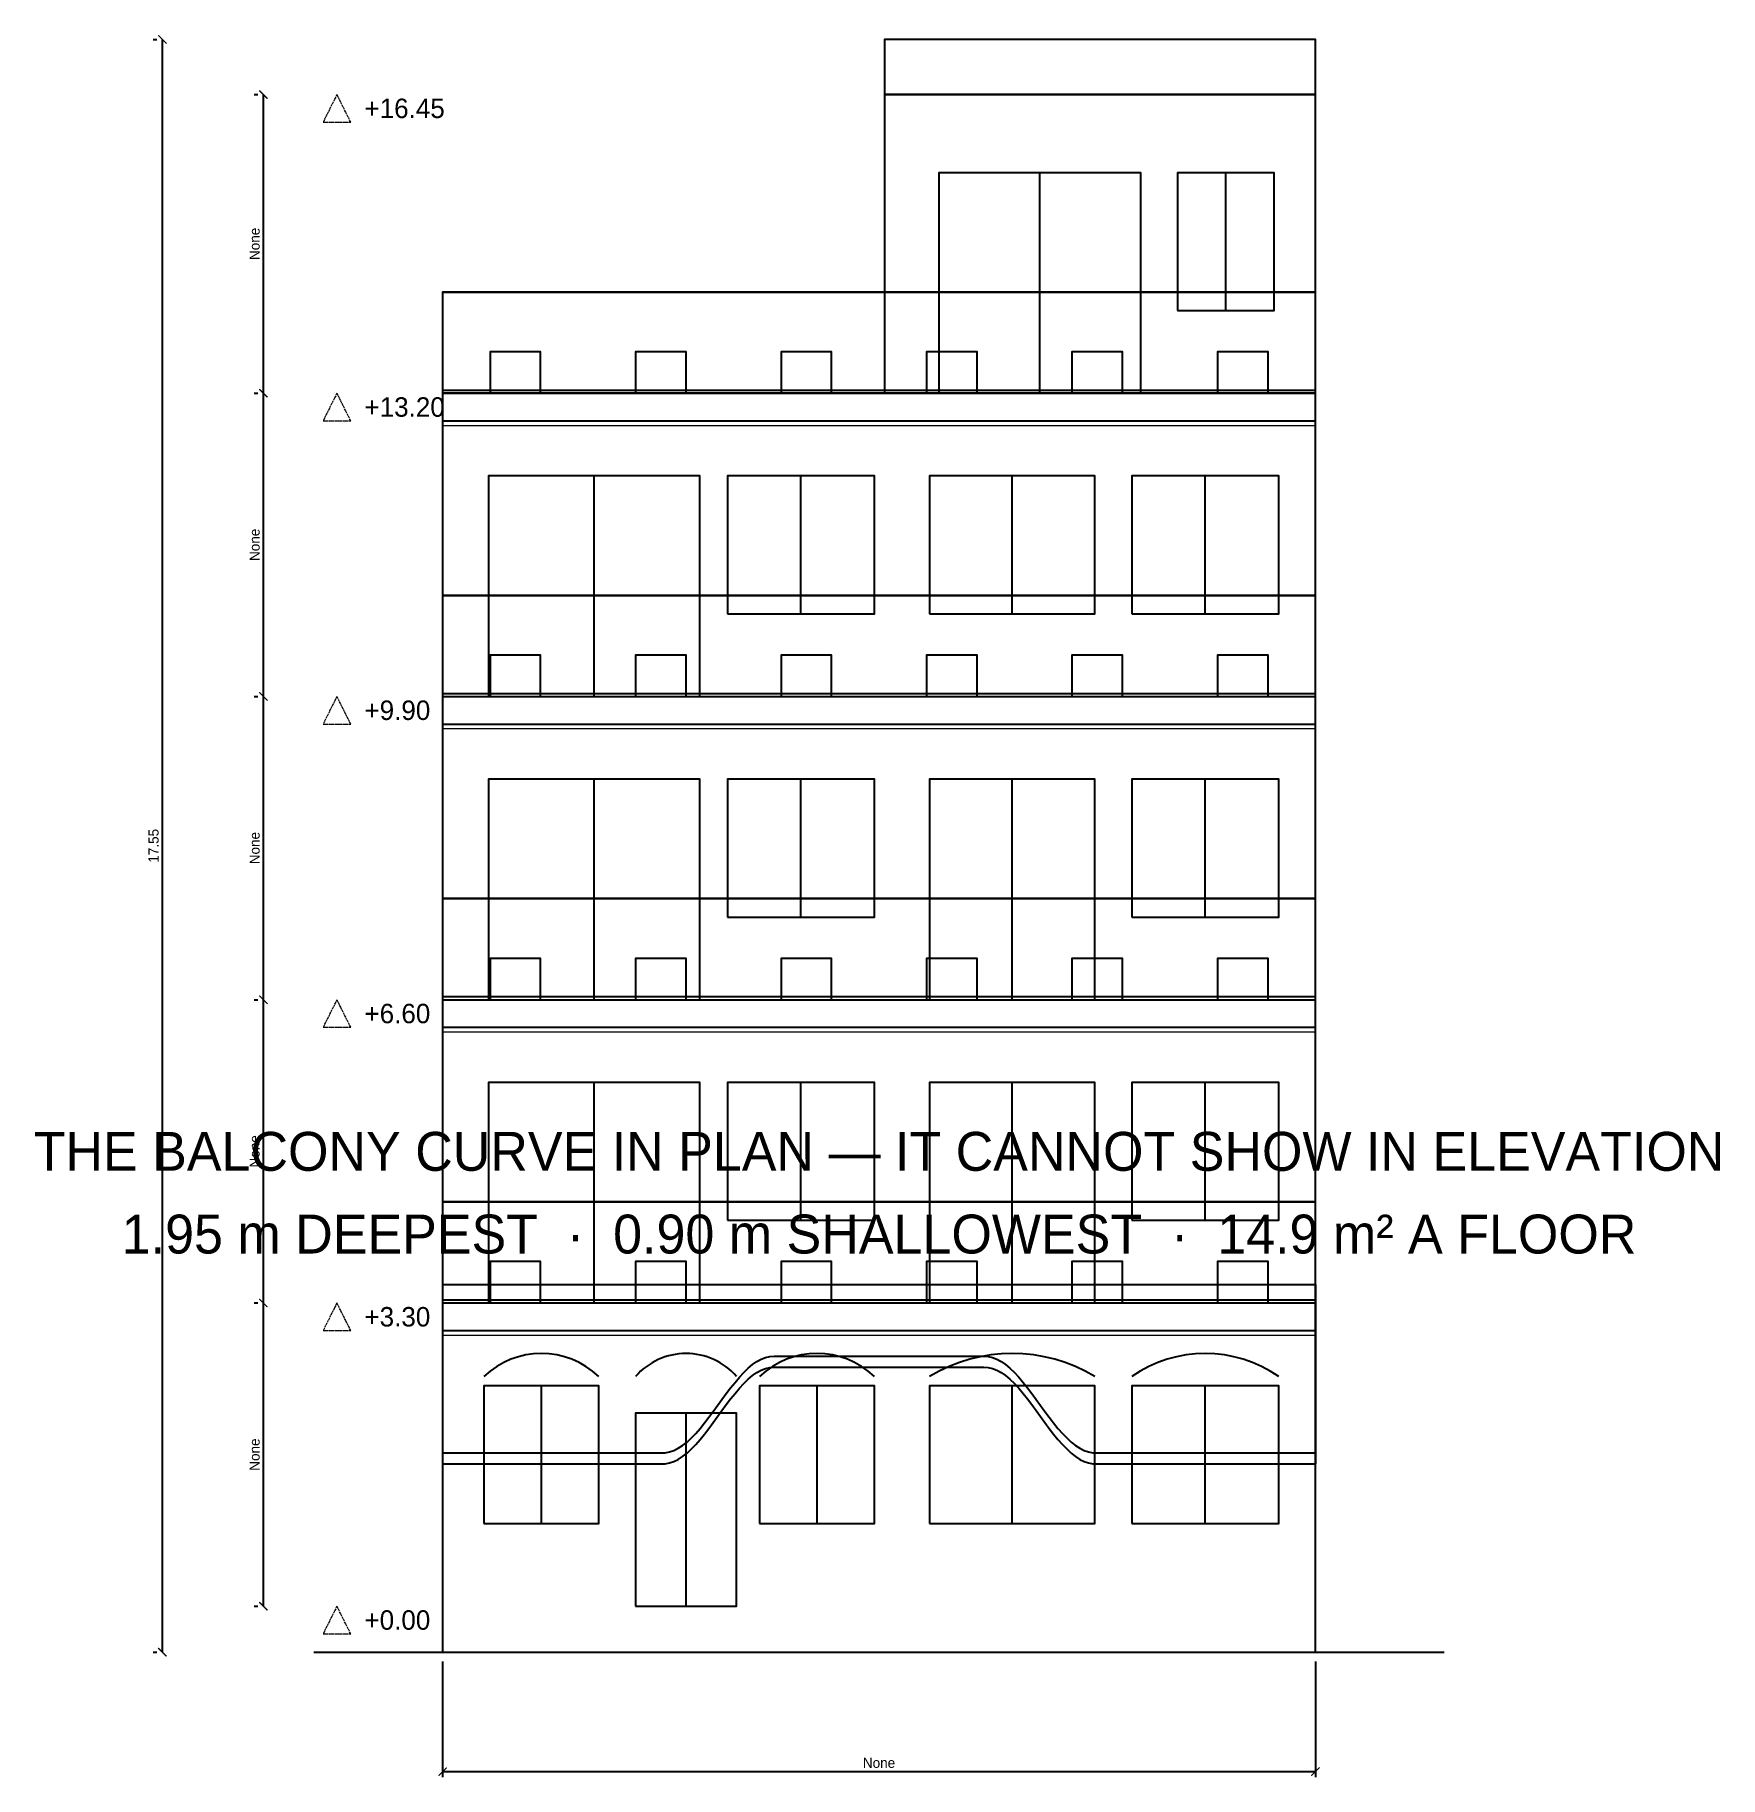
# Model space of a CAD drawing. Header units: millimetres. Extents: x 8062 to 26404, y -1860 to 17100.
import ezdxf
from ezdxf.enums import TextEntityAlignment as Align

# ---------------------------------------------------------------- set-up
doc = ezdxf.new("R2010")
doc.units = ezdxf.units.MM
doc.header["$LTSCALE"] = 20
doc.linetypes.add('DASHED', pattern=[1.524, 1.27, -0.254])
for name, color, linetype, lineweight in [('A-ANNO-DIMS', 5, 'CONTINUOUS', 13), ('A-ANNO-SYMB', 5, 'DASHED', 13), ('A-ANNO-TEXT', 7, 'CONTINUOUS', 13), ('A-FLOR', 7, 'CONTINUOUS', 25), ('A-FURN', 6, 'CONTINUOUS', 13)]:
    doc.layers.add(name, color=color, linetype=linetype, lineweight=lineweight)
doc.dimstyles.new('ARCH', dxfattribs={"dimtxt": 2.2, "dimasz": 1.8, "dimexe": 1.2, "dimexo": 2, "dimgap": 0.8, "dimtad": 1, "dimlfac": 0.001, "dimblk": 'ARCHTICK', "dimcen": 2.5, "dimazin": 3, "dimtfac": 1, "dimtmove": 0, "dimatfit": 3})

# ---------------------------------------------------------------- blocks, each defined once
blk = doc.blocks.new('_ARCHTICK')
at = {"color": 0, "linetype": 'BYBLOCK', "const_width": 0.15}
blk.add_lwpolyline([(-0.5, -0.5), (0.5, 0.5)], dxfattribs=at)

msp = doc.modelspace()

# ---------------------------------------------------------------- linework, layer by layer
at = {"layer": 'A-ANNO-SYMB'}
for points in [[(11350, 16450), (11200, 16150), (11500, 16150)], [(11350, 13200), (11200, 12900), (11500, 12900)], [(11350, 9900), (11200, 9600), (11500, 9600)], [(11350, 6600), (11200, 6300), (11500, 6300)], [(11350, 3300), (11200, 3000), (11500, 3000)], [(11350, 0), (11200, -300), (11500, -300)]]:
    msp.add_lwpolyline(points, close=True, dxfattribs=at)
at = {"layer": 'A-FLOR'}
for p, q in [((19000, 13200), (19000, 15600)), ((21025, 14100), (21025, 15600)), ((12500, 14300), (22000, 14300)), ((14150, 9900), (14150, 12300)), ((16400, 10800), (16400, 12300)), ((18700, 10800), (18700, 12300)), ((20800, 10800), (20800, 12300)), ((12500, 11000), (22000, 11000)), ((14150, 6600), (14150, 9000)), ((16400, 7500), (16400, 9000)), ((18700, 6600), (18700, 9000)), ((20800, 7500), (20800, 9000)), ((12500, 7700), (22000, 7700)), ((14150, 3300), (14150, 5700)), ((16400, 4200), (16400, 5700)), ((18700, 3300), (18700, 5700)), ((20800, 4200), (20800, 5700)), ((12500, 4400), (22000, 4400)), ((12500, 3500), (22000, 3500)), ((12500, 3500), (12500, 1550)), ((22000, 3500), (22000, 1550)), ((13575, 900), (13575, 2400)), ((16575, 900), (16575, 2400)), ((18700, 900), (18700, 2400)), ((20800, 900), (20800, 2400)), ((15150, 0), (15150, 2100)), ((11100, -500), (23400, -500))]:
    msp.add_line(p, q, dxfattribs=at)
for points in [[(17310, 16450), (22000, 16450), (22000, 17050), (17310, 17050)], [(17310, 13200), (22000, 13200), (22000, 16450), (17310, 16450)], [(17900, 13200), (20100, 13200), (20100, 15600), (17900, 15600)], [(20500, 14100), (21550, 14100), (21550, 15600), (20500, 15600)], [(12500, 13200), (22000, 13200), (22000, 14300), (12500, 14300)], [(12500, 13200), (22000, 13200), (22000, 14300), (12500, 14300)], [(13016.667, 13200), (13566.667, 13200), (13566.667, 13650), (13016.667, 13650)], [(14600, 13200), (15150, 13200), (15150, 13650), (14600, 13650)], [(16183.333, 13200), (16733.333, 13200), (16733.333, 13650), (16183.333, 13650)], [(17766.667, 13200), (18316.667, 13200), (18316.667, 13650), (17766.667, 13650)], [(19350, 13200), (19900, 13200), (19900, 13650), (19350, 13650)], [(20933.333, 13200), (21483.333, 13200), (21483.333, 13650), (20933.333, 13650)], [(12500, 12900), (22000, 12900), (22000, 13230), (12500, 13230)], [(12500, -500), (22000, -500), (22000, 13200), (12500, 13200)], [(13000, 9900), (15300, 9900), (15300, 12300), (13000, 12300)], [(15600, 10800), (17200, 10800), (17200, 12300), (15600, 12300)], [(17800, 10800), (19600, 10800), (19600, 12300), (17800, 12300)], [(20000, 10800), (21600, 10800), (21600, 12300), (20000, 12300)], [(12500, 9900), (22000, 9900), (22000, 11000), (12500, 11000)], [(13016.667, 9900), (13566.667, 9900), (13566.667, 10350), (13016.667, 10350)], [(14600, 9900), (15150, 9900), (15150, 10350), (14600, 10350)], [(16183.333, 9900), (16733.333, 9900), (16733.333, 10350), (16183.333, 10350)], [(17766.667, 9900), (18316.667, 9900), (18316.667, 10350), (17766.667, 10350)], [(19350, 9900), (19900, 9900), (19900, 10350), (19350, 10350)], [(20933.333, 9900), (21483.333, 9900), (21483.333, 10350), (20933.333, 10350)], [(12500, 9600), (22000, 9600), (22000, 9930), (12500, 9930)], [(13000, 6600), (15300, 6600), (15300, 9000), (13000, 9000)], [(15600, 7500), (17200, 7500), (17200, 9000), (15600, 9000)], [(17800, 6600), (19600, 6600), (19600, 9000), (17800, 9000)], [(20000, 7500), (21600, 7500), (21600, 9000), (20000, 9000)], [(12500, 6600), (22000, 6600), (22000, 7700), (12500, 7700)], [(13016.667, 6600), (13566.667, 6600), (13566.667, 7050), (13016.667, 7050)], [(14600, 6600), (15150, 6600), (15150, 7050), (14600, 7050)], [(16183.333, 6600), (16733.333, 6600), (16733.333, 7050), (16183.333, 7050)], [(17766.667, 6600), (18316.667, 6600), (18316.667, 7050), (17766.667, 7050)], [(19350, 6600), (19900, 6600), (19900, 7050), (19350, 7050)], [(20933.333, 6600), (21483.333, 6600), (21483.333, 7050), (20933.333, 7050)], [(12500, 6300), (22000, 6300), (22000, 6630), (12500, 6630)], [(13000, 3300), (15300, 3300), (15300, 5700), (13000, 5700)], [(15600, 4200), (17200, 4200), (17200, 5700), (15600, 5700)], [(17800, 3300), (19600, 3300), (19600, 5700), (17800, 5700)], [(20000, 4200), (21600, 4200), (21600, 5700), (20000, 5700)], [(12500, 3300), (22000, 3300), (22000, 4400), (12500, 4400)], [(13016.667, 3300), (13566.667, 3300), (13566.667, 3750), (13016.667, 3750)], [(14600, 3300), (15150, 3300), (15150, 3750), (14600, 3750)], [(16183.333, 3300), (16733.333, 3300), (16733.333, 3750), (16183.333, 3750)], [(17766.667, 3300), (18316.667, 3300), (18316.667, 3750), (17766.667, 3750)], [(19350, 3300), (19900, 3300), (19900, 3750), (19350, 3750)], [(20933.333, 3300), (21483.333, 3300), (21483.333, 3750), (20933.333, 3750)], [(12500, 3000), (22000, 3000), (22000, 3330), (12500, 3330)], [(12950, 900), (14200, 900), (14200, 2400), (12950, 2400)], [(15950, 900), (17200, 900), (17200, 2400), (15950, 2400)], [(17800, 900), (19600, 900), (19600, 2400), (17800, 2400)], [(20000, 900), (21600, 900), (21600, 2400), (20000, 2400)], [(14600, 0), (15700, 0), (15700, 2100), (14600, 2100)]]:
    msp.add_lwpolyline(points, close=True, dxfattribs=at)
for points in [[(12500, 1670), (12547.5, 1670), (12595, 1670), (12642.5, 1670), (12690, 1670), (12737.5, 1670), (12785, 1670), (12832.5, 1670), (12880, 1670), (12927.5, 1670), (12975, 1670), (13022.5, 1670), (13070, 1670), (13117.5, 1670), (13165, 1670), (13212.5, 1670), (13260, 1670), (13307.5, 1670), (13355, 1670), (13402.5, 1670), (13450, 1670), (13497.5, 1670), (13545, 1670), (13592.5, 1670), (13640, 1670), (13687.5, 1670), (13735, 1670), (13782.5, 1670), (13830, 1670), (13877.5, 1670), (13925, 1670), (13972.5, 1670), (14020, 1670), (14067.5, 1670), (14115, 1670), (14162.5, 1670), (14210, 1670), (14257.5, 1670), (14305, 1670), (14352.5, 1670), (14400, 1670), (14447.5, 1670), (14495, 1670), (14542.5, 1670), (14590, 1670), (14637.5, 1670), (14685, 1670), (14732.5, 1670), (14780, 1670), (14827.5, 1670), (14875, 1670), (14922.5, 1670.911), (14970, 1678.791), (15017.5, 1694.644), (15065, 1718.225), (15112.5, 1749.169), (15160, 1786.998), (15207.5, 1831.129), (15255, 1880.88), (15302.5, 1935.481), (15350, 1994.091), (15397.5, 2055.804), (15445, 2119.666), (15492.5, 2184.692), (15540, 2249.877), (15587.5, 2314.215), (15635, 2376.711), (15682.5, 2436.401), (15730, 2492.363), (15777.5, 2543.733), (15825, 2589.716), (15872.5, 2629.603), (15920, 2662.778), (15967.5, 2688.729), (16015, 2707.055), (16062.5, 2717.472), (16110, 2720), (16157.5, 2720), (16205, 2720), (16252.5, 2720), (16300, 2720), (16347.5, 2720), (16395, 2720), (16442.5, 2720), (16490, 2720), (16537.5, 2720), (16585, 2720), (16632.5, 2720), (16680, 2720), (16727.5, 2720), (16775, 2720), (16822.5, 2720), (16870, 2720), (16917.5, 2720), (16965, 2720), (17012.5, 2720), (17060, 2720), (17107.5, 2720), (17155, 2720), (17202.5, 2720), (17250, 2720), (17297.5, 2720), (17345, 2720), (17392.5, 2720), (17440, 2720), (17487.5, 2720), (17535, 2720), (17582.5, 2720), (17630, 2720), (17677.5, 2720), (17725, 2720), (17772.5, 2720), (17820, 2720), (17867.5, 2720), (17915, 2720), (17962.5, 2720), (18010, 2720), (18057.5, 2720), (18105, 2720), (18152.5, 2720), (18200, 2720), (18247.5, 2720), (18295, 2720), (18342.5, 2720), (18390, 2720), (18437.5, 2717.472), (18485, 2707.055), (18532.5, 2688.729), (18580, 2662.778), (18627.5, 2629.603), (18675, 2589.716), (18722.5, 2543.733), (18770, 2492.363), (18817.5, 2436.401), (18865, 2376.711), (18912.5, 2314.215), (18960, 2249.877), (19007.5, 2184.692), (19055, 2119.666), (19102.5, 2055.804), (19150, 1994.091), (19197.5, 1935.481), (19245, 1880.88), (19292.5, 1831.129), (19340, 1786.998), (19387.5, 1749.169), (19435, 1718.225), (19482.5, 1694.644), (19530, 1678.791), (19577.5, 1670.911), (19625, 1670), (19672.5, 1670), (19720, 1670), (19767.5, 1670), (19815, 1670), (19862.5, 1670), (19910, 1670), (19957.5, 1670), (20005, 1670), (20052.5, 1670), (20100, 1670), (20147.5, 1670), (20195, 1670), (20242.5, 1670), (20290, 1670), (20337.5, 1670), (20385, 1670), (20432.5, 1670), (20480, 1670), (20527.5, 1670), (20575, 1670), (20622.5, 1670), (20670, 1670), (20717.5, 1670), (20765, 1670), (20812.5, 1670), (20860, 1670), (20907.5, 1670), (20955, 1670), (21002.5, 1670), (21050, 1670), (21097.5, 1670), (21145, 1670), (21192.5, 1670), (21240, 1670), (21287.5, 1670), (21335, 1670), (21382.5, 1670), (21430, 1670), (21477.5, 1670), (21525, 1670), (21572.5, 1670), (21620, 1670), (21667.5, 1670), (21715, 1670), (21762.5, 1670), (21810, 1670), (21857.5, 1670), (21905, 1670), (21952.5, 1670), (22000, 1670)], [(12500, 1550), (12547.5, 1550), (12595, 1550), (12642.5, 1550), (12690, 1550), (12737.5, 1550), (12785, 1550), (12832.5, 1550), (12880, 1550), (12927.5, 1550), (12975, 1550), (13022.5, 1550), (13070, 1550), (13117.5, 1550), (13165, 1550), (13212.5, 1550), (13260, 1550), (13307.5, 1550), (13355, 1550), (13402.5, 1550), (13450, 1550), (13497.5, 1550), (13545, 1550), (13592.5, 1550), (13640, 1550), (13687.5, 1550), (13735, 1550), (13782.5, 1550), (13830, 1550), (13877.5, 1550), (13925, 1550), (13972.5, 1550), (14020, 1550), (14067.5, 1550), (14115, 1550), (14162.5, 1550), (14210, 1550), (14257.5, 1550), (14305, 1550), (14352.5, 1550), (14400, 1550), (14447.5, 1550), (14495, 1550), (14542.5, 1550), (14590, 1550), (14637.5, 1550), (14685, 1550), (14732.5, 1550), (14780, 1550), (14827.5, 1550), (14875, 1550), (14922.5, 1550.911), (14970, 1558.791), (15017.5, 1574.644), (15065, 1598.225), (15112.5, 1629.169), (15160, 1666.998), (15207.5, 1711.129), (15255, 1760.88), (15302.5, 1815.481), (15350, 1874.091), (15397.5, 1935.804), (15445, 1999.666), (15492.5, 2064.692), (15540, 2129.877), (15587.5, 2194.215), (15635, 2256.711), (15682.5, 2316.401), (15730, 2372.363), (15777.5, 2423.733), (15825, 2469.716), (15872.5, 2509.603), (15920, 2542.778), (15967.5, 2568.729), (16015, 2587.055), (16062.5, 2597.472), (16110, 2600), (16157.5, 2600), (16205, 2600), (16252.5, 2600), (16300, 2600), (16347.5, 2600), (16395, 2600), (16442.5, 2600), (16490, 2600), (16537.5, 2600), (16585, 2600), (16632.5, 2600), (16680, 2600), (16727.5, 2600), (16775, 2600), (16822.5, 2600), (16870, 2600), (16917.5, 2600), (16965, 2600), (17012.5, 2600), (17060, 2600), (17107.5, 2600), (17155, 2600), (17202.5, 2600), (17250, 2600), (17297.5, 2600), (17345, 2600), (17392.5, 2600), (17440, 2600), (17487.5, 2600), (17535, 2600), (17582.5, 2600), (17630, 2600), (17677.5, 2600), (17725, 2600), (17772.5, 2600), (17820, 2600), (17867.5, 2600), (17915, 2600), (17962.5, 2600), (18010, 2600), (18057.5, 2600), (18105, 2600), (18152.5, 2600), (18200, 2600), (18247.5, 2600), (18295, 2600), (18342.5, 2600), (18390, 2600), (18437.5, 2597.472), (18485, 2587.055), (18532.5, 2568.729), (18580, 2542.778), (18627.5, 2509.603), (18675, 2469.716), (18722.5, 2423.733), (18770, 2372.363), (18817.5, 2316.401), (18865, 2256.711), (18912.5, 2194.215), (18960, 2129.877), (19007.5, 2064.692), (19055, 1999.666), (19102.5, 1935.804), (19150, 1874.091), (19197.5, 1815.481), (19245, 1760.88), (19292.5, 1711.129), (19340, 1666.998), (19387.5, 1629.169), (19435, 1598.225), (19482.5, 1574.644), (19530, 1558.791), (19577.5, 1550.911), (19625, 1550), (19672.5, 1550), (19720, 1550), (19767.5, 1550), (19815, 1550), (19862.5, 1550), (19910, 1550), (19957.5, 1550), (20005, 1550), (20052.5, 1550), (20100, 1550), (20147.5, 1550), (20195, 1550), (20242.5, 1550), (20290, 1550), (20337.5, 1550), (20385, 1550), (20432.5, 1550), (20480, 1550), (20527.5, 1550), (20575, 1550), (20622.5, 1550), (20670, 1550), (20717.5, 1550), (20765, 1550), (20812.5, 1550), (20860, 1550), (20907.5, 1550), (20955, 1550), (21002.5, 1550), (21050, 1550), (21097.5, 1550), (21145, 1550), (21192.5, 1550), (21240, 1550), (21287.5, 1550), (21335, 1550), (21382.5, 1550), (21430, 1550), (21477.5, 1550), (21525, 1550), (21572.5, 1550), (21620, 1550), (21667.5, 1550), (21715, 1550), (21762.5, 1550), (21810, 1550), (21857.5, 1550), (21905, 1550), (21952.5, 1550), (22000, 1550)]]:
    msp.add_lwpolyline(points, dxfattribs=at)
for centre, radius, start, end in [((13575, 1843.75), 906.25, 46.397181, 133.602819), ((15150, 2020), 730, 41.1120904, 138.8879096), ((16575, 1843.75), 906.25, 46.397181, 133.602819), ((18700, 1005), 1745, 58.951778, 121.048222), ((20800, 1345), 1405, 55.2919507, 124.7080493)]:
    msp.add_arc(centre, radius, start, end, dxfattribs=at)
at = {"layer": 'A-FURN'}
for points in [[(12500, 12850), (22000, 12850), (22000, 12900), (12500, 12900)], [(12500, 9550), (22000, 9550), (22000, 9600), (12500, 9600)], [(12500, 6250), (22000, 6250), (22000, 6300), (12500, 6300)], [(12500, 2950), (22000, 2950), (22000, 3000), (12500, 3000)]]:
    msp.add_lwpolyline(points, close=True, dxfattribs=at)

# ---------------------------------------------------------------- texts
at = {"layer": 'A-ANNO-TEXT'}
for s, p in [('+16.45', (11650, 16300)), ('+13.20', (11650, 13050)), ('+9.90', (11650, 9750)), ('+6.60', (11650, 6450)), ('+3.30', (11650, 3150)), ('+0.00', (11650, -150))]:
    msp.add_text(s, height=211.6667, dxfattribs=at).set_placement(p, align=Align.MIDDLE_LEFT)
for s, p in [('THE BALCONY CURVE IN PLAN — IT CANNOT SHOW IN ELEVATION', (17250, 4950)), ('1.95 m DEEPEST  ·  0.90 m SHALLOWEST  ·  14.9 m² A FLOOR', (17250, 4050))]:
    msp.add_text(s, height=423.33333, dxfattribs=at).set_placement(p, align=Align.MIDDLE_CENTER)

# ---------------------------------------------------------------- dimensions: what is measured, and where the dimension line sits
at = {"layer": 'A-ANNO-DIMS'}
for base, p1, p2, text in [((9450, -500), (9450, -500), (9450, 17050), '17.55'), ((10550, 13200), (10550, 13200), (10550, 16450), 'None'), ((10550, 9900), (10550, 9900), (10550, 13200), 'None'), ((10550, 6600), (10550, 6600), (10550, 9900), 'None'), ((10550, 3300), (10550, 3300), (10550, 6600), 'None'), ((10550, 0), (10550, 0), (10550, 3300), 'None')]:
    msp.add_linear_dim(base=base, p1=p1, p2=p2, angle=90, text=text, dimstyle='ARCH', override={"dimscale": 50}, dxfattribs=at).render()
msp.add_linear_dim(base=(12500, -1800), p1=(12500, -500), p2=(22000, -500), text='None', dimstyle='ARCH', override={"dimscale": 50}, dxfattribs=at).render()

doc.saveas('drawing.dxf')
